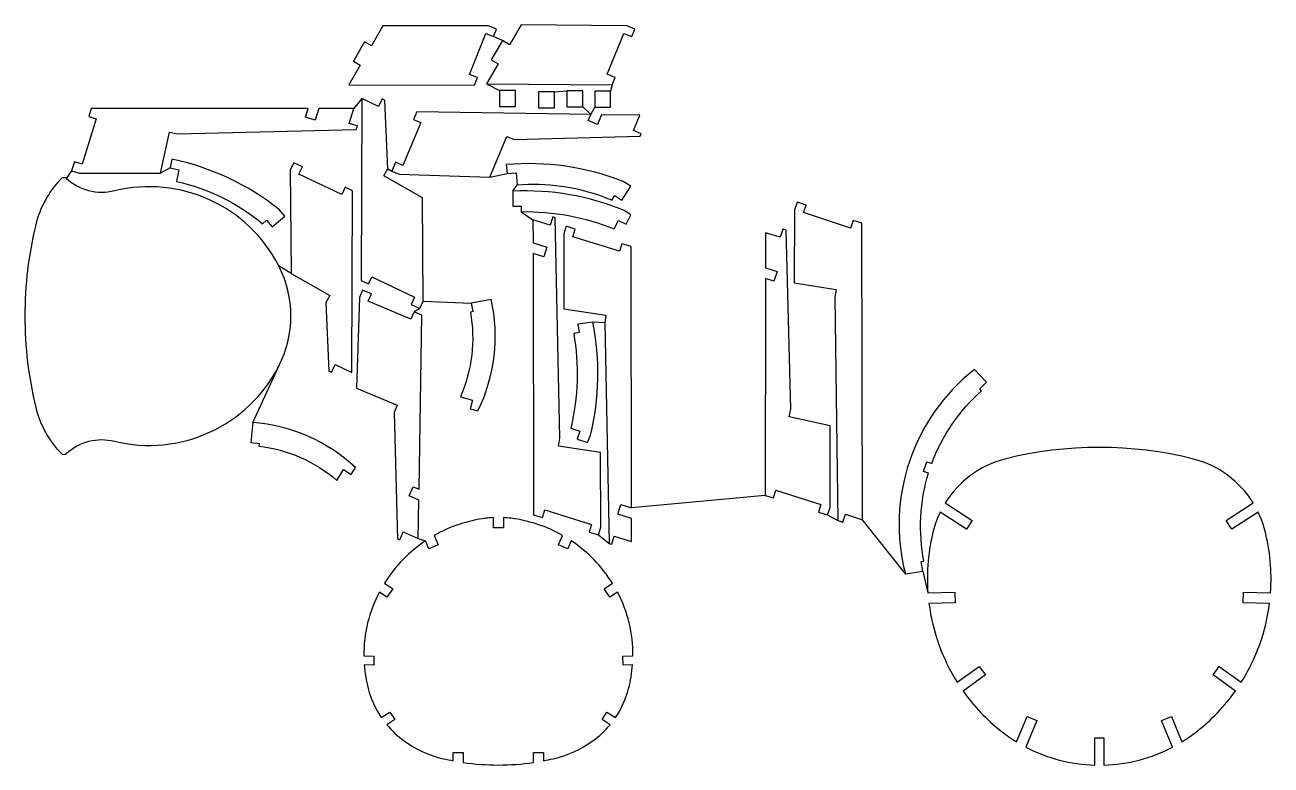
# Model space of a CAD drawing. Header units: metres. Extents: x -1167 to 1175, y 24 to 1414.
import ezdxf

# ---------------------------------------------------------------- set-up
doc = ezdxf.new("R2010")
doc.units = ezdxf.units.M

msp = doc.modelspace()

# ---------------------------------------------------------------- linework, layer by layer
for p, q in [((-269, 1384.7), (-285.9, 1392.4)), ((-299, 1303.8), (-274.6, 1291.1)), ((-171.7, 1288.4), (-148, 1290.1)), ((-63, 1301.6), (-65.9, 1289.8)), ((-533.7, 1275.8), (-548.5, 1257)), ((-103.3, 1245.9), (-118, 1260.1)), ((-103.3, 1245.9), (-95.9, 1259.8)), ((-1079, 1140), (-1089, 1125.4)), ((-894.1, 1145.5), (-911.7, 1135.4)), ((-484.5, 1143.7), (-477.2, 1139.7)), ((-293.2, 1128.3), (-260.7, 1134.9)), ((-249.7, 1101.8), (-241.5, 1113.9)), ((-234.1, 1063.3), (-211.9, 1048.3)), ((-666.6, 947.3), (-689.6, 961.5)), ((-418, 895), (-327.8, 891.3)), ((-424.5, 881.4), (-435.4, 875.1)), ((-76.9, 854.3), (-99.7, 855.9)), ((-738.6, 667.4), (-689.6, 773)), ((224.6, 530.4), (-26.8, 507)), ((341.9, 493.5), (360.9, 482.9)), ((488, 383.1), (407.7, 484.5)), ((-427.4, 449.6), (-413.8, 445)), ((-89, 456.1), (-68.7, 439.9)), ((520.6, 388.1), (530.3, 347.4))]:
    msp.add_line(p, q)
for points in [[(-280.3, 1406.3), (-295.2, 1412.2), (-295.2, 1412.2), (-494.2, 1412.4), (-494.2, 1412.4), (-515.6, 1375.1), (-515.6, 1375.1), (-528.6, 1382.6), (-528.6, 1382.6), (-549.5, 1346.2), (-549.5, 1346.2), (-536.5, 1338.7), (-536.5, 1338.7), (-557.9, 1301.5), (-557.9, 1301.5), (-321.9, 1301.2), (-321.9, 1301.2), (-316.4, 1315.2), (-316.4, 1315.2), (-331.2, 1321.1), (-331.2, 1321.1), (-300.7, 1398.2), (-300.7, 1398.2), (-285.9, 1392.4), (-285.9, 1392.4), (-280.3, 1406.3)], [(-20.6, 1406.3), (-35.4, 1412.3), (-35.4, 1412.3), (-234.4, 1414.2), (-234.4, 1414.2), (-256.1, 1377.1), (-256.1, 1377.1), (-269, 1384.7), (-269, 1384.7), (-290.2, 1348.4), (-290.2, 1348.4), (-277.3, 1340.9), (-277.3, 1340.9), (-299, 1303.8), (-299, 1303.8), (-63, 1301.6), (-63, 1301.6), (-57.4, 1315.5), (-57.4, 1315.5), (-72.2, 1321.5), (-72.2, 1321.5), (-41, 1398.4), (-41, 1398.4), (-26.2, 1392.4), (-26.2, 1392.4), (-20.6, 1406.3)], [(-244.6, 1261.1), (-244.6, 1291.1), (-244.6, 1291.1), (-274.6, 1291.1), (-274.6, 1291.1), (-274.6, 1261.1), (-274.6, 1261.1), (-244.6, 1261.1)], [(-171.7, 1258.4), (-171.7, 1288.4), (-171.7, 1288.4), (-201.7, 1288.4), (-201.7, 1288.4), (-201.7, 1258.4), (-201.7, 1258.4), (-171.7, 1258.4)], [(-118, 1260.1), (-118, 1290.1), (-118, 1290.1), (-148, 1290.1), (-148, 1290.1), (-148, 1260.1), (-148, 1260.1), (-118, 1260.1)], [(-65.9, 1259.8), (-65.9, 1289.8), (-65.9, 1289.8), (-95.9, 1289.8), (-95.9, 1289.8), (-95.9, 1259.8), (-95.9, 1259.8), (-65.9, 1259.8)], [(-419.4, 1089.5), (-492, 1130.7), (-492, 1130.7), (-484.5, 1143.7), (-484.5, 1143.7), (-490.6, 1271.7), (-490.6, 1271.7), (-490.7, 1273), (-490.7, 1273), (-495.2, 1275.2), (-495.2, 1275.2), (-502.1, 1260.7), (-502.1, 1260.7), (-533.7, 1275.8), (-533.7, 1275.8), (-534.9, 934), (-534.9, 934), (-521.1, 927.5), (-521.1, 927.5), (-514.6, 941), (-514.6, 941), (-434.3, 902.7), (-434.3, 902.7), (-440.7, 889.2), (-440.7, 889.2), (-424.5, 881.4), (-424.5, 881.4), (-418, 895), (-418, 895), (-419.4, 1089.5)], [(-544.1, 1217.9), (-542, 1224.5), (-542, 1224.5), (-557.2, 1229.3), (-557.2, 1229.3), (-548.5, 1257), (-548.5, 1257), (-614.5, 1257.1), (-614.5, 1257.1), (-621.4, 1235.1), (-621.4, 1235.1), (-639.6, 1240.8), (-639.6, 1240.8), (-634.5, 1257.1), (-634.5, 1257.1), (-1042.1, 1257.4), (-1042.1, 1257.4), (-1046.9, 1242.1), (-1046.9, 1242.1), (-1032.6, 1237.6), (-1032.6, 1237.6), (-1059.3, 1152.7), (-1059.3, 1152.7), (-1073.6, 1157.2), (-1073.6, 1157.2), (-1079, 1140), (-1079, 1140), (-1064.7, 1135.5), (-1064.7, 1135.5), (-911.7, 1135.4), (-911.7, 1135.4), (-894.8, 1212.6), (-894.8, 1212.6), (-880.1, 1209.4), (-880.1, 1209.4), (-544.1, 1217.9)], [(-10.2, 1205), (-8.3, 1209.6), (-8.3, 1209.6), (-23, 1215.8), (-23, 1215.8), (-11, 1244.4), (-11, 1244.4), (-82.8, 1245.5), (-82.8, 1245.5), (-90.6, 1227.1), (-90.6, 1227.1), (-108.1, 1234.5), (-108.1, 1234.5), (-103.3, 1245.9), (-103.3, 1245.9), (-430.2, 1251.2), (-430.2, 1251.2), (-436.4, 1236.4), (-436.4, 1236.4), (-422.6, 1230.6), (-422.6, 1230.6), (-456.4, 1150.4), (-456.4, 1150.4), (-470.2, 1156.3), (-470.2, 1156.3), (-477.2, 1139.7), (-477.2, 1139.7), (-463.4, 1133.9), (-463.4, 1133.9), (-293.2, 1128.3), (-293.2, 1128.3), (-260.9, 1204.8), (-260.9, 1204.8), (-247.1, 1199), (-247.1, 1199), (-10.2, 1205)], [(-551.1, 1102.7), (-564.9, 1109.3), (-564.9, 1109.3), (-571.4, 1095.8), (-571.4, 1095.8), (-651.7, 1134), (-651.7, 1134), (-645.3, 1147.6), (-645.3, 1147.6), (-661.5, 1155.3), (-661.5, 1155.3), (-668, 1141.8), (-668, 1141.8), (-666.6, 947.3), (-666.6, 947.3), (-594, 906.1), (-594, 906.1), (-601.4, 893), (-601.4, 893), (-595.3, 763.7), (-595.3, 763.7), (-590.8, 761.6), (-590.8, 761.6), (-583.9, 776), (-583.9, 776), (-552.3, 761), (-552.3, 761), (-551.1, 1102.7)], [(279.7, 1067.1), (279, 929.5), (279, 929.5), (358, 917.3), (358, 917.3), (355.7, 902.5), (355.7, 902.5), (360.9, 482.9), (360.9, 482.9), (370.4, 479.8), (370.4, 479.8), (375.4, 495), (375.4, 495), (407.7, 484.5), (407.7, 484.5), (406.1, 1041.5), (406.1, 1041.5), (389.9, 1046.8), (389.9, 1046.8), (385.2, 1032.6), (385.2, 1032.6), (296.8, 1061.5), (296.8, 1061.5), (301.5, 1075.7), (301.5, 1075.7), (284.4, 1081.3), (284.4, 1081.3), (279.7, 1067.1)], [(-84.8, 610.9), (-163.9, 622.9), (-163.9, 622.9), (-161.7, 637.7), (-161.7, 637.7), (-169.9, 1052), (-169.9, 1052), (-174.7, 1053.5), (-174.7, 1053.5), (-179.4, 1038.3), (-179.4, 1038.3), (-211.9, 1048.3), (-211.9, 1048.3), (-211.8, 1004.8), (-211.8, 1004.8), (-186.1, 996.8), (-186.1, 996.8), (-191.8, 978.7), (-191.8, 978.7), (-211.8, 984.9), (-211.8, 984.9), (-211.2, 494.1), (-211.2, 494.1), (-194, 488.8), (-194, 488.8), (-189.6, 503.1), (-189.6, 503.1), (-101.7, 475.8), (-101.7, 475.8), (-106.2, 461.5), (-106.2, 461.5), (-89, 456.1), (-89, 456.1), (-84.5, 470.4), (-84.5, 470.4), (-84.8, 610.9)], [(-27.4, 997.8), (-44.6, 1003.2), (-44.6, 1003.2), (-49, 988.9), (-49, 988.9), (-136.9, 1016.2), (-136.9, 1016.2), (-132.4, 1030.5), (-132.4, 1030.5), (-149.6, 1035.9), (-149.6, 1035.9), (-154.1, 1021.5), (-154.1, 1021.5), (-153.8, 881.1), (-153.8, 881.1), (-74.7, 869.1), (-74.7, 869.1), (-76.9, 854.3), (-76.9, 854.3), (-68.7, 439.9), (-68.7, 439.9), (-63.9, 438.5), (-63.9, 438.5), (-59.2, 453.7), (-59.2, 453.7), (-26.7, 443.6), (-26.7, 443.6), (-26.8, 487.1), (-26.8, 487.1), (-52.5, 495.1), (-52.5, 495.1), (-46.8, 513.3), (-46.8, 513.3), (-26.8, 507), (-26.8, 507), (-27.4, 997.8)], [(224.9, 906.5), (224.6, 530.4), (224.6, 530.4), (239.9, 525.6), (239.9, 525.6), (244.4, 539.9), (244.4, 539.9), (329.3, 513.2), (329.3, 513.2), (324.8, 498.9), (324.8, 498.9), (341.9, 493.5), (341.9, 493.5), (346.4, 507.8), (346.4, 507.8), (346.5, 660.8), (346.5, 660.8), (269.4, 677.7), (269.4, 677.7), (272.6, 692.4), (272.6, 692.4), (264.1, 1028.4), (264.1, 1028.4), (257.4, 1030.5), (257.4, 1030.5), (252.6, 1015.2), (252.6, 1015.2), (224.9, 1023.9), (224.9, 1023.9), (224.9, 957.9), (224.9, 957.9), (246.8, 951), (246.8, 951), (241.1, 932.9), (241.1, 932.9), (224.9, 938), (224.9, 938), (224.9, 906.5)], [(-420.6, 868.9), (-435.4, 875.1), (-435.4, 875.1), (-441.2, 861.3), (-441.2, 861.3), (-521.4, 895), (-521.4, 895), (-515.6, 908.9), (-515.6, 908.9), (-532.1, 915.8), (-532.1, 915.8), (-538, 902), (-538, 902), (-543.5, 731.8), (-543.5, 731.8), (-467, 699.6), (-467, 699.6), (-472.8, 685.8), (-472.8, 685.8), (-466.8, 448.9), (-466.8, 448.9), (-462.2, 446.9), (-462.2, 446.9), (-456, 461.7), (-456, 461.7), (-427.4, 449.6), (-427.4, 449.6), (-426.3, 521.4), (-426.3, 521.4), (-444.7, 529.2), (-444.7, 529.2), (-437.3, 546.7), (-437.3, 546.7), (-425.9, 541.9), (-425.9, 541.9), (-420.6, 868.9)]]:
    msp.add_lwpolyline(points)
for points in [[(-720.3, 1040.5), (-712.5, 1047.1), (-712.5, 1047.1), (-702.1, 1034.9), (-702.1, 1034.9), (-678.4, 1054.9), (-678.4, 1054.9), (-689.4, 1067.9), (-689.4, 1067.9, 0.11511), (-890.9, 1162.2), (-890.9, 1162.2), (-894.1, 1145.5), (-894.1, 1145.5), (-877.5, 1142.2), (-877.5, 1142.2), (-881.9, 1119.9), (-881.9, 1119.9, -0.122222), (-720.3, 1040.5)], [(-79.3, 1091.2, -0.011133), (-63.9, 1085), (-63.9, 1085), (-58.3, 1093.7), (-58.3, 1093.7), (-44.8, 1085), (-44.8, 1085), (-28, 1111), (-28, 1111), (-42.2, 1120.2), (-42.2, 1120.2, 0.11511), (-262.4, 1151.8), (-262.4, 1151.8), (-260.7, 1134.9), (-260.7, 1134.9), (-243.8, 1136.6), (-243.8, 1136.6), (-241.5, 1113.9), (-241.5, 1113.9, -0.110938), (-79.3, 1091.2)], [(-1098.8, 609.4, 0.405064), (-1089, 609.1), (-1089, 609.1, -0.250658), (-998.7, 632.2), (-998.7, 632.2, 0.347348), (-689.6, 773), (-689.6, 773, 0.241863), (-689.6, 961.5), (-689.6, 961.5, 0.347348), (-998.7, 1102.3), (-998.7, 1102.3, -0.250658), (-1089, 1125.4), (-1089, 1125.4, 0.405064), (-1098.8, 1125.1), (-1098.8, 1125.1, 0.134675), (-1146.4, 1038.9), (-1146.4, 1038.9, 0.059703), (-1166.8, 867.2), (-1166.8, 867.2, 0.059703), (-1146.4, 695.6), (-1146.4, 695.6, 0.134675), (-1098.8, 609.4)], [(-59, 1031), (-50.9, 1047), (-50.9, 1047), (-36.7, 1039.8), (-36.7, 1039.8), (-27.7, 1057.7), (-27.7, 1057.7), (-40.5, 1065.5), (-40.5, 1065.5, 0.11115), (-249.7, 1101.8), (-249.7, 1101.8), (-250, 1073.8), (-250, 1073.8), (-234, 1073.7), (-234, 1073.7), (-234.1, 1063.3), (-234.1, 1063.3, -0.101124), (-59, 1031)], [(-290.5, 898.6), (-327.8, 891.3), (-327.8, 891.3), (-324.7, 875.6), (-324.7, 875.6), (-329.6, 874.6), (-329.6, 874.6, -0.15), (-348.4, 715.7), (-348.4, 715.7), (-325.4, 709.4), (-325.4, 709.4), (-329.8, 693), (-329.8, 693), (-315.4, 689.1), (-315.4, 689.1, 0.170616), (-290.5, 898.6)], [(-99.7, 855.9), (-127.4, 851.9), (-127.4, 851.9), (-125.1, 836.1), (-125.1, 836.1), (-135.4, 834.6), (-135.4, 834.6, -0.101124), (-140.8, 656.7), (-140.8, 656.7), (-123.7, 651.1), (-123.7, 651.1), (-128.6, 635.9), (-128.6, 635.9), (-109.6, 629.7), (-109.6, 629.7), (-103.8, 643.5), (-103.8, 643.5, 0.11115), (-99.7, 855.9)], [(488, 383.1), (520.6, 388.1), (520.6, 388.1), (517.9, 405.9), (517.9, 405.9), (523, 406.6), (523, 406.6, -0.124109), (531.5, 572.2), (531.5, 572.2), (522, 575.4), (522, 575.4), (528.1, 593.4), (528.1, 593.4), (537.6, 590.2), (537.6, 590.2, -0.124109), (631.3, 726.8), (631.3, 726.8), (627.7, 730.5), (627.7, 730.5), (640.7, 743), (640.7, 743), (617.8, 766.8), (617.8, 766.8, 0.298271), (488, 383.1)], [(-580.5, 558.6), (-567.8, 578.8), (-567.8, 578.8), (-553.4, 569.8), (-553.4, 569.8), (-545.4, 582.5), (-545.4, 582.5, 0.170616), (-738.6, 667.4), (-738.6, 667.4), (-742.4, 629.5), (-742.4, 629.5), (-726.5, 627.9), (-726.5, 627.9), (-727, 622.9), (-727, 622.9, -0.15), (-580.5, 558.6)], [(668.9, 86.8, 0.028706), (697, 67.4), (697, 67.4), (716.7, 115), (716.7, 115), (735.1, 107.3), (735.1, 107.3), (714.5, 57.4), (714.5, 57.4, 0.113796), (843.9, 23.7), (843.9, 23.7), (843.9, 75.1), (843.9, 75.1), (860.9, 75.1), (860.9, 75.1), (860.9, 23.7), (860.9, 23.7, 0.113796), (990.2, 57.4), (990.2, 57.4), (969.6, 107.3), (969.6, 107.3), (988, 115), (988, 115), (1007.8, 67.4), (1007.8, 67.4, 0.028706), (1035.8, 86.8), (1035.8, 86.8, 0.072436), (1108.2, 162.7), (1108.2, 162.7), (1066.3, 192.9), (1066.3, 192.9), (1078, 209.1), (1078, 209.1), (1119.3, 179.3), (1119.3, 179.3, 0.10942), (1172.5, 327.5), (1172.5, 327.5), (1123.1, 328.3), (1123.1, 328.3), (1123.5, 348.3), (1123.5, 348.3), (1174.4, 347.4), (1174.4, 347.4, 0.081812), (1163.6, 465.2), (1163.6, 465.2, 0.048056), (1151.3, 498.8), (1151.3, 498.8), (1101.9, 466.7), (1101.9, 466.7), (1091, 483.4), (1091, 483.4), (1141.6, 516.3), (1141.6, 516.3, 0.193693), (1029.5, 598.6), (1029.5, 598.6, 0.123816), (675.2, 598.6), (675.2, 598.6, 0.193693), (563.1, 516.3), (563.1, 516.3), (613.7, 483.4), (613.7, 483.4), (602.9, 466.7), (602.9, 466.7), (553.4, 498.8), (553.4, 498.8, 0.048056), (541.1, 465.2), (541.1, 465.2, 0.081812), (530.3, 347.4), (530.3, 347.4), (581.2, 348.3), (581.2, 348.3), (581.6, 328.3), (581.6, 328.3), (532.3, 327.5), (532.3, 327.5, 0.10942), (585.4, 179.3), (585.4, 179.3), (626.7, 209.1), (626.7, 209.1), (638.4, 192.9), (638.4, 192.9), (596.5, 162.7), (596.5, 162.7, 0.072436), (668.9, 86.8)], [(-67, 99.5), (-81.9, 109), (-81.9, 109), (-72.8, 123.3), (-72.8, 123.3), (-56.8, 113.1), (-56.8, 113.1, 0.085624), (-32.1, 167.4), (-32.1, 167.4, 0.044701), (-24.7, 211.9), (-24.7, 211.9), (-42.5, 211.4), (-42.5, 211.4), (-43, 228.4), (-43, 228.4), (-24, 228.9), (-24, 228.9, 0.124045), (-53.1, 348.8), (-53.1, 348.8), (-67.5, 338.9), (-67.5, 338.9), (-78.3, 354.5), (-78.3, 354.5), (-62.6, 365.3), (-62.6, 365.3, 0.106434), (-139.9, 445), (-139.9, 445), (-146.2, 430.2), (-146.2, 430.2), (-163.7, 437.6), (-163.7, 437.6), (-156.3, 455.1), (-156.3, 455.1, 0.097594), (-253.1, 487.3), (-253.1, 487.3, 0.019009), (-267.4, 488.5), (-267.4, 488.5), (-267.4, 469.5), (-267.4, 469.5), (-286.4, 469.5), (-286.4, 469.5), (-286.4, 488.5), (-286.4, 488.5, 0.019009), (-300.6, 487.3), (-300.6, 487.3, 0.097594), (-397.4, 455.1), (-397.4, 455.1), (-390, 437.6), (-390, 437.6), (-407.5, 430.2), (-407.5, 430.2), (-413.8, 445), (-413.8, 445, 0.106434), (-491.1, 365.3), (-491.1, 365.3), (-475.5, 354.5), (-475.5, 354.5), (-486.3, 338.9), (-486.3, 338.9), (-500.6, 348.8), (-500.6, 348.8, 0.124045), (-529.8, 228.9), (-529.8, 228.9), (-510.8, 228.4), (-510.8, 228.4), (-511.2, 211.4), (-511.2, 211.4), (-529, 211.9), (-529, 211.9, 0.044701), (-521.6, 167.4), (-521.6, 167.4, 0.085624), (-497, 113.1), (-497, 113.1), (-481, 123.3), (-481, 123.3), (-471.8, 109), (-471.8, 109), (-486.7, 99.5), (-486.7, 99.5, 0.063765), (-454.1, 69.1), (-454.1, 69.1, 0.09895), (-380, 35.6), (-380, 35.6, 0.010149), (-361.9, 31.8), (-361.9, 31.8), (-361.9, 47.6), (-361.9, 47.6), (-342.9, 47.6), (-342.9, 47.6), (-342.9, 28.6), (-342.9, 28.6, 0.072664), (-210.9, 28.6), (-210.9, 28.6), (-210.9, 47.6), (-210.9, 47.6), (-191.9, 47.6), (-191.9, 47.6), (-191.9, 31.8), (-191.9, 31.8, 0.010149), (-173.7, 35.6), (-173.7, 35.6, 0.09895), (-99.6, 69.1), (-99.6, 69.1, 0.063765), (-67, 99.5)]]:
    msp.add_lwpolyline(points, format="xyb")

doc.saveas('drawing.dxf')
